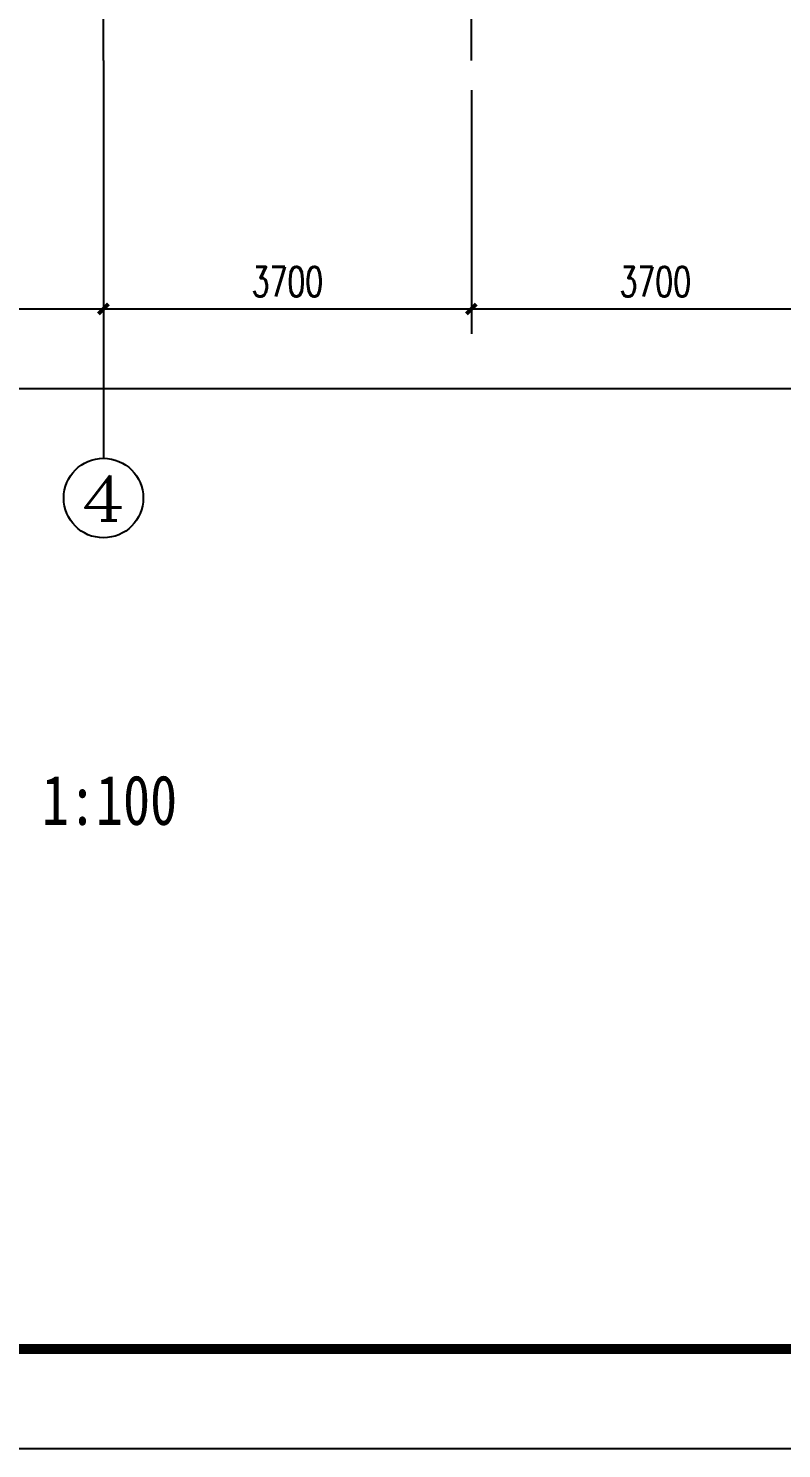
# Model space of a CAD drawing. Extents: x 6128144 to 12201635, y -1670122 to -706096.
# Drawn here: x 6321488 to 6329063, y -753340 to -739061 of the extents above; entities that cross this region are included whole.
import ezdxf
from ezdxf.enums import TextEntityAlignment as Align

# ---------------------------------------------------------------- set-up
doc = ezdxf.new("R2010")
doc.units = 0
doc.header["$LTSCALE"] = 1000
doc.header["$MEASUREMENT"] = 0
doc.linetypes.add('DOTE', pattern=[2.42, 2, -0.2, 0.02, -0.2])
doc.layers.get('0').update_dxf_attribs({"linetype": 'CONTINUOUS'})
doc.layers.get('Defpoints').update_dxf_attribs({"linetype": 'CONTINUOUS'})
for name, color, linetype in [('AXIS', 3, 'CONTINUOUS'), ('AXIS_TEXT', 7, 'CONTINUOUS'), ('DOTE', 252, 'CONTINUOUS'), ('PUB_TITLE', 4, 'CONTINUOUS'), ('图名', 15, 'CONTINUOUS')]:
    doc.layers.add(name, color=color, linetype=linetype)
doc.styles.add('_TCH_AXIS', font='COMPLEX', dxfattribs={"bigfont": 'GBCBIG'})
doc.styles.add('_TCH_DIM_T3', font='SIMPLEX', dxfattribs={"width": 0.705882, "bigfont": 'GBCBIG'})
doc.styles.add('COMPLEX', font='COMPLEX')
doc.styles.add('宋体', font='', dxfattribs={"width": 0.7})
doc.styles.get('宋体').set_extended_font_data('SimSun')
doc.dimstyles.new('_TCH_ARCH&&100', dxfattribs={"dimtxt": 297.5, "dimasz": 100, "dimexe": 250, "dimexo": 300, "dimgap": 126.25, "dimtad": 1, "dimdec": 0, "dimzin": 0, "dimdsep": 46, "dimtxsty": '_TCH_DIM_T3', "dimblk": 'ARCHTICK', "dimcen": 0.09, "dimclrt": 7, "dimazin": 2, "dimtfac": 1, "dimtdec": 0, "dimtix": 1, "dimtmove": 2, "dimatfit": 3, "dimfxl": 0, "dimtolj": 1, "dimtzin": 0, "dimarcsym": 0})

# ---------------------------------------------------------------- blocks, each defined once
blk = doc.blocks.new('_ArchTick')
at = {"color": 0, "linetype": 'ByBlock', "const_width": 0.4}
blk.add_lwpolyline([(-0.5, -0.5), (0.5, 0.5)], dxfattribs=at)
blk = doc.blocks.new('*D3000')
at = {"layer": 'AXIS', "color": 0, "lineweight": -2}
for p, q in [((6315043, -739682), (6315043, -742132)), ((6322243, -739682), (6322243, -742132)), ((6315043, -741882), (6322243, -741882))]:
    blk.add_line(p, q, dxfattribs=at)
at = {"layer": 'Defpoints', "color": 0}
for p in [(6315043, -739382), (6322243, -739382), (6322243, -741882)]:
    blk.add_point(p, dxfattribs=at)
at = {"layer": 'AXIS', "color": 0, "lineweight": -2, "xscale": 100, "yscale": 100, "zscale": 100, "rotation": 180}
blk.add_blockref('_ArchTick', (6315043, -741882), dxfattribs=at)
at = {"layer": 'AXIS', "color": 0, "lineweight": -2, "xscale": 100, "yscale": 100, "zscale": 100}
blk.add_blockref('_ArchTick', (6322243, -741882), dxfattribs=at)
at = {"layer": 'AXIS', "color": 7, "insert": (6318643, -741607), "char_height": 297.5, "attachment_point": 5, "style": '_TCH_DIM_T3'}
blk.add_mtext('\\A1;7200', dxfattribs=at)
blk = doc.blocks.new('*D3001')
at = {"layer": 'AXIS', "color": 0, "lineweight": -2}
for p, q in [((6322243, -739682), (6322243, -742132)), ((6325943, -739682), (6325943, -742132)), ((6322243, -741882), (6325943, -741882))]:
    blk.add_line(p, q, dxfattribs=at)
at = {"layer": 'Defpoints', "color": 0}
for p in [(6322243, -739382), (6325943, -739382), (6325943, -741882)]:
    blk.add_point(p, dxfattribs=at)
at = {"layer": 'AXIS', "color": 0, "lineweight": -2, "xscale": 100, "yscale": 100, "zscale": 100, "rotation": 180}
blk.add_blockref('_ArchTick', (6322243, -741882), dxfattribs=at)
at = {"layer": 'AXIS', "color": 0, "lineweight": -2, "xscale": 100, "yscale": 100, "zscale": 100}
blk.add_blockref('_ArchTick', (6325943, -741882), dxfattribs=at)
at = {"layer": 'AXIS', "color": 7, "insert": (6324093, -741607), "char_height": 297.5, "attachment_point": 5, "style": '_TCH_DIM_T3'}
blk.add_mtext('\\A1;3700', dxfattribs=at)
blk = doc.blocks.new('*D3002')
at = {"layer": 'AXIS', "color": 0, "lineweight": -2}
for p, q in [((6325943, -739682), (6325943, -742132)), ((6329643, -739682), (6329643, -742132)), ((6325943, -741882), (6329643, -741882))]:
    blk.add_line(p, q, dxfattribs=at)
at = {"layer": 'Defpoints', "color": 0}
for p in [(6325943, -739382), (6329643, -739382), (6329643, -741882)]:
    blk.add_point(p, dxfattribs=at)
at = {"layer": 'AXIS', "color": 0, "lineweight": -2, "xscale": 100, "yscale": 100, "zscale": 100, "rotation": 180}
blk.add_blockref('_ArchTick', (6325943, -741882), dxfattribs=at)
at = {"layer": 'AXIS', "color": 0, "lineweight": -2, "xscale": 100, "yscale": 100, "zscale": 100}
blk.add_blockref('_ArchTick', (6329643, -741882), dxfattribs=at)
at = {"layer": 'AXIS', "color": 7, "insert": (6327793, -741607), "char_height": 297.5, "attachment_point": 5, "style": '_TCH_DIM_T3'}
blk.add_mtext('\\A1;3700', dxfattribs=at)
blk = doc.blocks.new('*D3003')
at = {"layer": 'AXIS', "color": 0, "lineweight": -2}
for p, q in [((6307543, -739682), (6307543, -742932)), ((6329743, -739682), (6329743, -742932)), ((6307543, -742682), (6329743, -742682))]:
    blk.add_line(p, q, dxfattribs=at)
at = {"layer": 'Defpoints', "color": 0}
for p in [(6307543, -739382), (6329743, -739382), (6329743, -742682)]:
    blk.add_point(p, dxfattribs=at)
at = {"layer": 'AXIS', "color": 0, "lineweight": -2, "xscale": 100, "yscale": 100, "zscale": 100, "rotation": 180}
blk.add_blockref('_ArchTick', (6307543, -742682), dxfattribs=at)
at = {"layer": 'AXIS', "color": 0, "lineweight": -2, "xscale": 100, "yscale": 100, "zscale": 100}
blk.add_blockref('_ArchTick', (6329743, -742682), dxfattribs=at)
at = {"layer": 'AXIS', "color": 7, "insert": (6318643, -742407), "char_height": 297.5, "attachment_point": 5, "style": '_TCH_DIM_T3'}
blk.add_mtext('\\A1;22200', dxfattribs=at)
blk = doc.blocks.new('_AXISO')
blk.add_circle((0, 0), 0.5)
at = {"layer": 'AXIS_TEXT', "style": 'COMPLEX', "width": 1.041667}
blk.add_attdef('A', text='', height=0.56, dxfattribs=at).set_placement((-0.25, -0.28), (0.25, -0.28), align=Align.FIT)

msp = doc.modelspace()

# ---------------------------------------------------------------- linework, layer by layer
at = {"layer": 'AXIS', "color": 0}
msp.add_line((6322243.1, -739382.4), (6322243.1, -743382.4), dxfattribs=at)
at = {"layer": 'DOTE', "linetype": 'DOTE'}
for p, q in [((6322243.1, -739382.4), (6322243.1, -718382.4)), ((6325943.1, -739382.4), (6325943.1, -729882.4))]:
    msp.add_line(p, q, dxfattribs=at)
at = {"layer": 'PUB_TITLE', "color": 4}
msp.add_lwpolyline([(6289078.2, -753339.6), (6348478.2, -753339.6), (6348478.2, -711339.6), (6289078.2, -711339.6)], close=True, dxfattribs=at)
at = {"layer": 'PUB_TITLE', "color": 4, "const_width": 100}
msp.add_lwpolyline([(6291578.2, -752339.6), (6347478.2, -752339.6), (6347478.2, -712339.6), (6291578.2, -712339.6)], close=True, dxfattribs=at)

# ---------------------------------------------------------------- block references
at = {"layer": 'AXIS', "color": 0}
ref = msp.add_blockref('_AXISO', (6322243.1, -743782.4), dxfattribs=dict(at, xscale=800, yscale=800, zscale=800))
ref.add_attrib('A', '4', dxfattribs={"layer": 'AXIS_TEXT', "color": 0, "height": 452.5, "style": '_TCH_AXIS', "width": 1.3125}).set_placement((6322016.8, -744008.7), (6322469.4, -744008.7), align=Align.FIT)

# ---------------------------------------------------------------- texts
at = {"layer": '图名', "color": 7, "style": '宋体', "width": 0.8}
msp.add_text('1:100', height=500, dxfattribs=at).set_placement((6321623.6, -747069.1))

# ---------------------------------------------------------------- dimensions: what is measured, and where the dimension line sits
at = {"layer": 'AXIS', "color": 0}
for p1, p2, distance, picture, middle in [((6307543.1, -739382.4), (6329743.1, -739382.4), -3300, '*D3003', (6318643.1, -742407.4)), ((6315043.1, -739382.4), (6322243.1, -739382.4), -2500, '*D3000', (6318643.1, -741607.4)), ((6322243.1, -739382.4), (6325943.1, -739382.4), -2500, '*D3001', (6324093.1, -741607.4)), ((6325943.1, -739382.4), (6329643.1, -739382.4), -2500, '*D3002', (6327793.1, -741607.4))]:
    dim = msp.add_aligned_dim(p1=p1, p2=p2, distance=distance, dimstyle='_TCH_ARCH&&100', dxfattribs=at)
    dim.commit()
    dim.dimension.update_dxf_attribs({"geometry": picture, "text_midpoint": middle})

doc.saveas('drawing.dxf')
